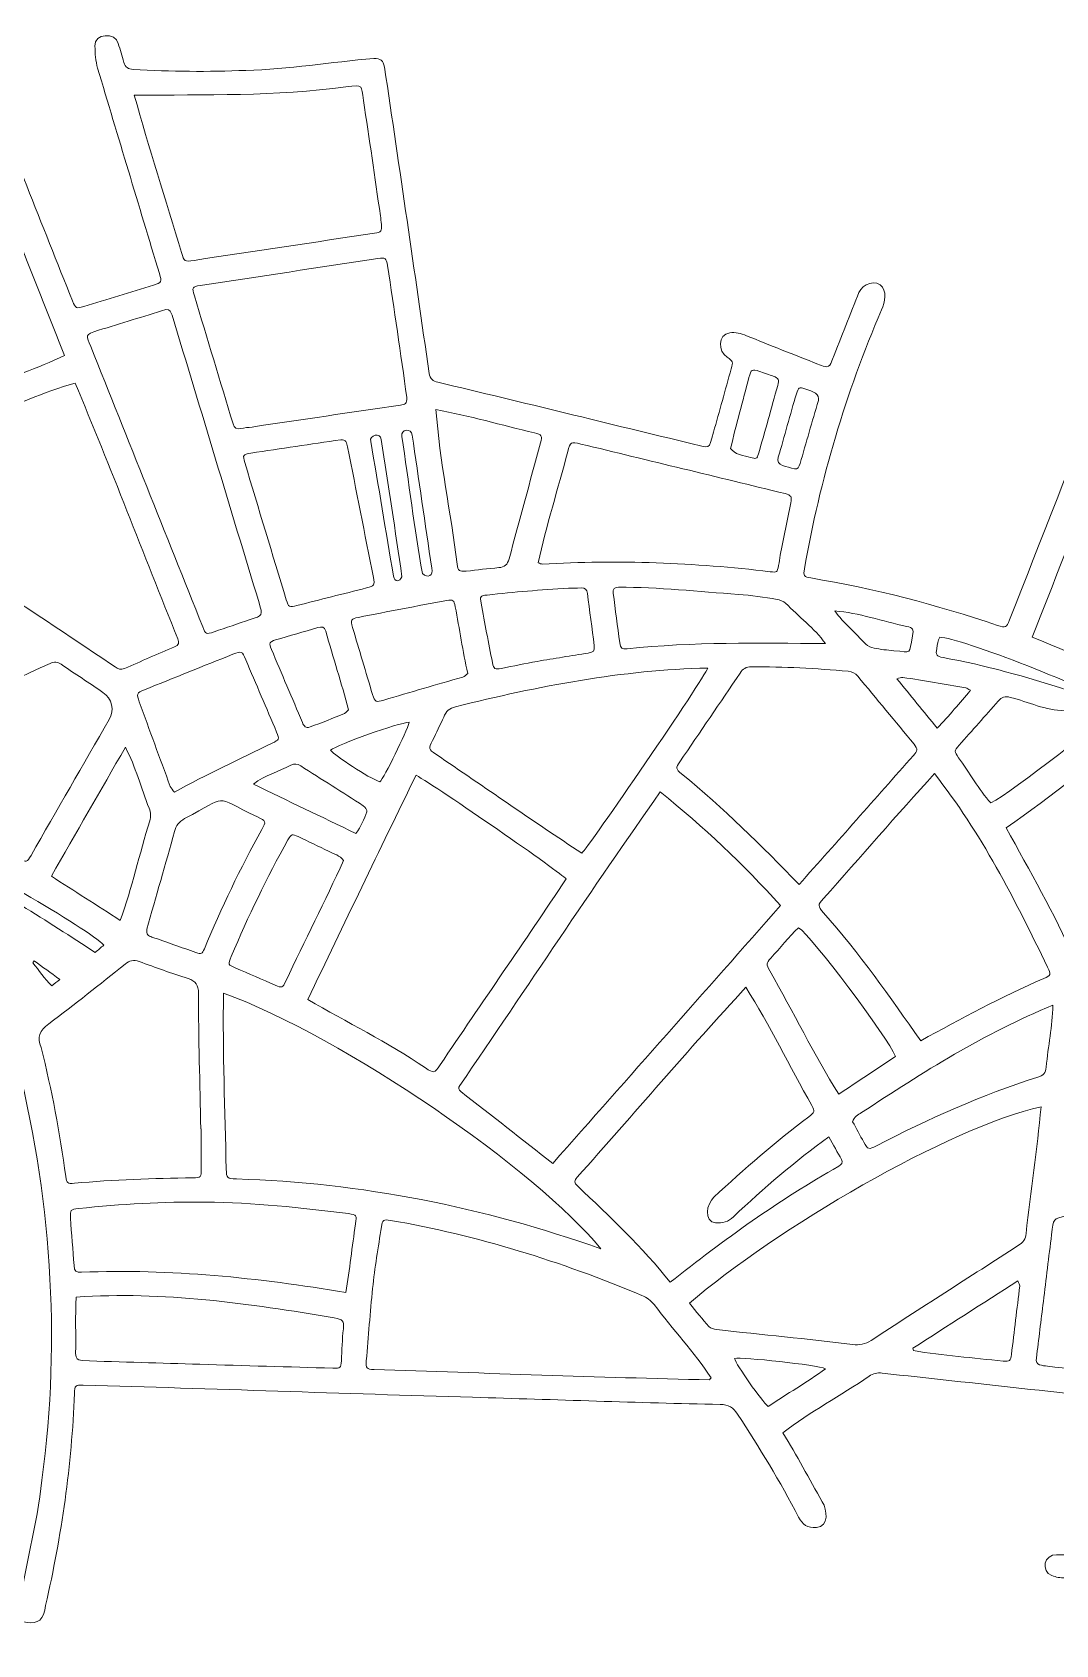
# Model space of a CAD drawing. Header units: centimetres. Extents: x 1 to 244, y 0 to 122.
# Drawn here: x 82.8 to 159.8, y 0.3 to 121.6 of the extents above; entities that cross this region are included whole.
import ezdxf

# ---------------------------------------------------------------- set-up
doc = ezdxf.new("R2010")
doc.units = ezdxf.units.CM
doc.header["$MEASUREMENT"] = 0
doc.layers.add('Screenshot 2022-06-22 at 09.44.58 v2\xa0Image', color=7, linetype='Continuous', lineweight=0)

msp = doc.modelspace()

# ---------------------------------------------------------------- linework, layer by layer
at = {"layer": 'Screenshot 2022-06-22 at 09.44.58 v2\xa0Image'}
for points, knots in [([(16.54, 84.96), (15.45, 86.14), (14.35, 87.32), (13.22, 88.54), (11.44, 87.25), (4.07, 80.99), (2.4, 81.46), (1.62, 81.58), (1.72, 82.76), (2.2, 83.18), (5.46, 85.39), (8.94, 87.47), (11.76, 90.2), (10.98, 91.41), (9.99, 92.49), (9.13, 93.64), (8.8, 94.07), (8.75, 94.08), (8.3, 93.75), (6.76, 92.65), (5.22, 91.56), (3.7, 90.43), (3.17, 90.02), (1.81, 89.74), (1.71, 90.66), (1.65, 91.21), (1.76, 91.65), (2.27, 92), (4.04, 93.26), (5.81, 94.46), (7.51, 95.83), (5.15, 99.3), (2.96, 102.83), (1.07, 106.58), (0.87, 106.97), (0.8, 107.36), (0.86, 107.77), (0.97, 108.64), (2.15, 108.62), (2.63, 108.07), (6.65, 100.27), (11.63, 93.05), (17.74, 86.73), (18.16, 86.28), (18.21, 86.28), (18.71, 86.66), (22.66, 89.75), (26.6, 92.85), (30.57, 95.93), (31.05, 96.31), (31.04, 96.31), (30.69, 96.8), (29.45, 98.61), (28.18, 100.4), (26.97, 102.23), (26.17, 103.44), (25.47, 104.72), (24.71, 105.96), (24.31, 106.57), (24.22, 107.82), (25.07, 107.9), (25.74, 108.01), (26.15, 107.72), (26.49, 107.14), (27.62, 105.24), (28.79, 103.36), (29.96, 101.48), (30.34, 100.92), (30.35, 100.92), (30.95, 101.22), (35.16, 103.38), (39.37, 105.54), (43.59, 107.69), (44.21, 108.01), (44.22, 108.04), (43.9, 108.68), (42.36, 111.87), (41, 115.14), (39.87, 118.49), (39.74, 118.89), (39.71, 119.34), (39.7, 119.77), (39.69, 120.24), (39.91, 120.42), (40.37, 120.46), (41.2, 120.51), (41.37, 120.41), (41.65, 119.59), (43.36, 114.65), (45.47, 109.9), (48.01, 105.33), (48.28, 104.84), (48.58, 104.62), (49.17, 104.63), (54.28, 104.67), (59.38, 104.68), (64.49, 104.71), (68.12, 104.73), (71.75, 104.76), (75.37, 104.78), (75.8, 104.8), (75.87, 104.85), (75.89, 105.27), (75.95, 109.7), (76.3, 114.11), (76.98, 118.49), (77.08, 119.08), (77.24, 119.31), (77.64, 119.33), (78.36, 119.37), (78.6, 119.41), (78.91, 118.72), (81.25, 112.97), (83.51, 107.19), (85.82, 101.43), (86.06, 100.85), (86.09, 100.82), (86.68, 101.01), (88.43, 101.54), (90.17, 102.07), (91.91, 102.61), (92.54, 102.8), (92.56, 102.84), (92.36, 103.48), (90.81, 108.63), (89.25, 113.78), (87.71, 118.94), (87.56, 119.47), (87.52, 120.05), (87.51, 120.6), (87.42, 121.57), (89.1, 121.64), (89.26, 120.8), (89.42, 120.33), (89.56, 119.85), (89.69, 119.37), (89.79, 118.99), (90.01, 118.87), (90.39, 118.84), (93.21, 118.67), (96.04, 118.65), (98.86, 118.77), (102.09, 118.84), (105.29, 119.39), (108.5, 119.67), (109.02, 119.67), (109.2, 119.52), (109.3, 119.01), (110.44, 111.33), (111.55, 103.65), (112.66, 95.97), (112.72, 95.54), (112.95, 95.39), (113.32, 95.3), (119.74, 93.78), (126.13, 92.18), (132.54, 90.65), (133.84, 90.34), (133.66, 90.16), (134.05, 91.54), (134.5, 93.12), (134.94, 94.71), (135.38, 96.3), (135.54, 96.86), (135.54, 96.87), (135.07, 97.18), (134.4, 97.63), (134.35, 98.88), (135.27, 99.02), (135.7, 99.1), (136.11, 98.97), (136.53, 98.8), (138.32, 98.08), (140.12, 97.37), (141.91, 96.66), (142.24, 96.56), (142.7, 96.26), (142.88, 96.71), (143.53, 98.41), (144.21, 100.1), (144.88, 101.79), (145.05, 102.51), (145.93, 103.04), (146.59, 102.64), (147.14, 102.19), (146.97, 101.33), (146.7, 100.74), (144, 94.51), (142.07, 87.96), (140.89, 81.27), (140.8, 80.75), (140.86, 80.65), (141.37, 80.57), (146.15, 79.78), (150.83, 78.56), (155.42, 77), (156.05, 76.8), (156.1, 76.82), (156.33, 77.42), (161.09, 89.56), (165.84, 101.71), (170.62, 113.84), (170.81, 114.31), (170.76, 114.64), (170.44, 115.01), (169.14, 116.53), (167.87, 118.07), (166.58, 119.6), (166.25, 120.28), (166.35, 120.76), (167.11, 120.93), (167.68, 121.05), (168.14, 120.94), (168.56, 120.47), (173.18, 115.28), (177.21, 109.57), (180.47, 103.43), (182.52, 99.57), (184.28, 95.58), (185.72, 91.46), (186.06, 90.49), (186, 90.5), (186.99, 90.83), (200.19, 95.32), (212.31, 102.99), (221.86, 113.15), (221.97, 113.26), (222.09, 113.36), (222.18, 113.48), (222.52, 113.97), (223.01, 113.97), (223.52, 113.93), (223.85, 113.9), (224.04, 113.7), (224.08, 113.39), (224.14, 112.91), (224.09, 112.46), (223.7, 112.08), (219.61, 107.7), (215.04, 103.83), (210.21, 100.28), (210.71, 98.75), (218.18, 89.59), (219.92, 88.39), (221.04, 90.66), (221.8, 93.13), (222.75, 95.49), (222.98, 96.03), (223.78, 96.31), (224.27, 95.97), (226.22, 94.88), (217.49, 78.54), (216.13, 76.63), (215.69, 75.88), (215.69, 75.89), (216.38, 75.42), (225.37, 69.18), (234.78, 63.43), (243.55, 56.93), (244.23, 56), (243.02, 54.93), (242.15, 55.6), (241.84, 55.8), (241.53, 55.99), (241.25, 56.18), (240.79, 55.83), (235.41, 48.56), (235.12, 47.9), (236.09, 47.82), (240.18, 49.85), (240.33, 48.35), (240.45, 47.53), (240.29, 47.24), (239.5, 46.99), (234.14, 45.25), (228.61, 44.21), (223.03, 43.54), (222.51, 43.46), (222.42, 43.38), (222.48, 42.87), (222.91, 39.12), (223.54, 35.41), (224.43, 31.74), (226.92, 21.5), (231.27, 11.74), (237.27, 3.08), (237.6, 2.6), (237.96, 2.14), (237.86, 1.49), (237.75, 0.41), (236.27, 0.69), (235.85, 1.44), (233.32, 4.99), (231.26, 8.77), (229.16, 12.59), (226.41, 10.17), (223.72, 7.82), (220.98, 5.41), (221.5, 4.8), (222.73, 4.64), (222.81, 3.83), (222.98, 2.47), (221.64, 2.39), (220.68, 3.08), (213.77, 6.93), (207.47, 11.72), (201.87, 17.29), (201.41, 17.73), (201.39, 17.73), (200.94, 17.27), (197.3, 13.52), (194.04, 9.46), (191.14, 5.11), (190.83, 4.47), (190.1, 3.98), (189.39, 4.29), (188.74, 4.56), (189, 5.66), (189.32, 6.14), (191.05, 8.76), (192.97, 11.25), (194.93, 13.7), (194.61, 14.12), (181.5, 22.4), (180.11, 23.07), (176.63, 18.28), (173.45, 13.25), (170.05, 8.39), (169.65, 7.8), (169.46, 7.24), (169.52, 6.53), (169.59, 4.74), (169.84, 2.92), (169.72, 1.14), (169.57, 0.41), (168.64, 0.3), (168.27, 0.99), (167.66, 2.01), (167.89, 3.23), (167.8, 4.36), (167.76, 4.85), (167.84, 5.41), (167.19, 5.33), (164.95, 5.34), (162.71, 5.31), (160.47, 5.33), (160.15, 5.33), (159.82, 5.38), (159.52, 5.5), (158.64, 5.81), (158.94, 7.15), (159.87, 7.06), (162.36, 7.09), (164.86, 7.12), (167.36, 7.15), (167.6, 7.16), (167.71, 7.3), (167.71, 7.53), (167.75, 9.63), (167.77, 11.74), (167.86, 13.84), (167.91, 15.18), (168.12, 16.52), (168.2, 17.86), (168.21, 18.3), (168.18, 18.34), (167.75, 18.4), (160.75, 19.22), (153.75, 19.97), (146.74, 20.74), (146.38, 20.78), (146.07, 20.71), (145.76, 20.5), (143.62, 19.05), (141.32, 17.82), (139.28, 16.25), (140.33, 14.52), (141.24, 12.81), (142.24, 11.06), (142.61, 10.45), (142.76, 9.19), (141.79, 9.13), (141.13, 9.04), (140.75, 9.34), (140.45, 9.91), (139.07, 12.57), (137.51, 15.13), (135.87, 17.64), (135.54, 18.14), (135.19, 18.37), (134.56, 18.38), (128.35, 18.51), (122.14, 18.74), (115.93, 18.92), (106.16, 19.2), (96.4, 19.56), (86.63, 19.84), (86.04, 19.85), (85.99, 19.79), (85.97, 19.22), (85.77, 13.83), (85, 8.51), (83.8, 3.26), (83.64, 2.18), (83.3, 1.82), (82.28, 2), (81.96, 2.02), (81.76, 2.27), (81.77, 2.64), (82.18, 6.01), (83.18, 9.29), (83.51, 12.69), (85, 23.39), (84.17, 34.32), (81.51, 44.77), (81.25, 45.8), (81.26, 45.79), (80.22, 45.75), (77.88, 45.68), (75.53, 45.57), (73.19, 45.49), (72.73, 45.49), (72.49, 45.29), (72.3, 44.9), (64.92, 29.47), (52.91, 16.34), (38.26, 7.51), (37.86, 7.27), (37.46, 7.21), (37.02, 7.24), (36.59, 7.28), (36.42, 7.47), (36.36, 7.9), (36.27, 8.54), (36.54, 8.95), (37.09, 9.28), (42.93, 12.76), (48.33, 16.96), (53.2, 21.7), (53.58, 22.1), (53.59, 22.14), (53.27, 22.58), (51.43, 25.22), (49.19, 27.52), (47.26, 30.09), (41.01, 24.58), (34.34, 19.8), (26.84, 16.12), (26.39, 15.89), (25.93, 15.86), (25.46, 15.89), (25.13, 15.9), (24.92, 16.1), (24.91, 16.42), (24.87, 17.31), (24.81, 17.46), (25.65, 17.88), (26.57, 18.45), (27.87, 18.65), (28.21, 19.81), (28.52, 20.66), (28.59, 20.57), (27.92, 21.18), (23.78, 24.95), (19.32, 28.3), (14.54, 31.21), (14.04, 31.52), (14, 31.52), (13.69, 31), (10.54, 25.6), (7.4, 20.19), (4.24, 14.79), (3.39, 13.03), (1.45, 14.13), (2.4, 15.79), (7.24, 24.1), (12.08, 32.41), (16.93, 40.71), (17.08, 40.97), (17.13, 41.22), (17.07, 41.52), (14.83, 52.33), (10.44, 62.62), (4.55, 71.94), (4.31, 72.3), (4.23, 72.31), (3.86, 72.1), (3.05, 71.68), (2.34, 70.88), (1.36, 70.98), (0.9, 71.01), (0.53, 71.42), (0.63, 71.92), (0.75, 72.5), (1.08, 72.83), (1.52, 73.13), (6.79, 76.66), (12.33, 80.21), (16.54, 84.96)], [0, 0, 0, 0, 1, 1, 1, 2, 2, 2, 3, 3, 3, 4, 4, 4, 5, 5, 5, 6, 6, 6, 7, 7, 7, 8, 8, 8, 9, 9, 9, 10, 10, 10, 11, 11, 11, 12, 12, 12, 13, 13, 13, 14, 14, 14, 15, 15, 15, 16, 16, 16, 17, 17, 17, 18, 18, 18, 19, 19, 19, 20, 20, 20, 21, 21, 21, 22, 22, 22, 23, 23, 23, 24, 24, 24, 25, 25, 25, 26, 26, 26, 27, 27, 27, 28, 28, 28, 29, 29, 29, 30, 30, 30, 31, 31, 31, 32, 32, 32, 33, 33, 33, 34, 34, 34, 35, 35, 35, 36, 36, 36, 37, 37, 37, 38, 38, 38, 39, 39, 39, 40, 40, 40, 41, 41, 41, 42, 42, 42, 43, 43, 43, 44, 44, 44, 45, 45, 45, 46, 46, 46, 47, 47, 47, 48, 48, 48, 49, 49, 49, 50, 50, 50, 51, 51, 51, 52, 52, 52, 53, 53, 53, 54, 54, 54, 55, 55, 55, 56, 56, 56, 57, 57, 57, 58, 58, 58, 59, 59, 59, 60, 60, 60, 61, 61, 61, 62, 62, 62, 63, 63, 63, 64, 64, 64, 65, 65, 65, 66, 66, 66, 67, 67, 67, 68, 68, 68, 69, 69, 69, 70, 70, 70, 71, 71, 71, 72, 72, 72, 73, 73, 73, 74, 74, 74, 75, 75, 75, 76, 76, 76, 77, 77, 77, 78, 78, 78, 79, 79, 79, 80, 80, 80, 81, 81, 81, 82, 82, 82, 83, 83, 83, 84, 84, 84, 85, 85, 85, 86, 86, 86, 87, 87, 87, 88, 88, 88, 89, 89, 89, 90, 90, 90, 91, 91, 91, 92, 92, 92, 93, 93, 93, 94, 94, 94, 95, 95, 95, 96, 96, 96, 97, 97, 97, 98, 98, 98, 99, 99, 99, 100, 100, 100, 101, 101, 101, 102, 102, 102, 103, 103, 103, 104, 104, 104, 105, 105, 105, 106, 106, 106, 107, 107, 107, 108, 108, 108, 109, 109, 109, 110, 110, 110, 111, 111, 111, 112, 112, 112, 113, 113, 113, 114, 114, 114, 115, 115, 115, 116, 116, 116, 117, 117, 117, 118, 118, 118, 119, 119, 119, 120, 120, 120, 121, 121, 121, 122, 122, 122, 123, 123, 123, 124, 124, 124, 125, 125, 125, 126, 126, 126, 127, 127, 127, 128, 128, 128, 129, 129, 129, 130, 130, 130, 131, 131, 131, 132, 132, 132, 133, 133, 133, 134, 134, 134, 135, 135, 135, 136, 136, 136, 137, 137, 137, 138, 138, 138, 139, 139, 139, 140, 140, 140, 141, 141, 141, 142, 142, 142, 143, 143, 143, 144, 144, 144, 145, 145, 145, 146, 146, 146, 147, 147, 147, 148, 148, 148, 149, 149, 149, 150, 150, 150, 151, 151, 151, 152, 152, 152, 153, 153, 153, 154, 154, 154, 155, 155, 155, 156, 156, 156, 157, 157, 157, 158, 158, 158, 159, 159, 159, 160, 160, 160, 161, 161, 161, 162, 162, 162, 163, 163, 163, 164, 164, 164, 165, 165, 165, 166, 166, 166, 166]), ([(90.47, 116.91), (91.57, 112.92), (92.85, 109.03), (94.02, 105.07), (94.23, 104.36), (94.25, 104.36), (94.97, 104.47), (99.49, 105.18), (104.02, 105.83), (108.54, 106.51), (109.06, 106.59), (109.11, 106.67), (109.06, 107.18), (109.04, 107.4), (109.03, 107.62), (108.99, 107.83), (108.57, 110.72), (108.16, 113.62), (107.71, 116.51), (107.52, 117.7), (107.79, 117.66), (106.4, 117.53), (101.1, 116.82), (95.81, 116.93), (90.47, 116.91)], [0, 0, 0, 0, 1, 1, 1, 2, 2, 2, 3, 3, 3, 4, 4, 4, 5, 5, 5, 6, 6, 6, 7, 7, 7, 8, 8, 8, 8]), ([(85.22, 97.31), (83.08, 102.72), (80.93, 108.1), (78.77, 113.5), (78.69, 113.69), (78.69, 113.97), (78.36, 114.04), (77.51, 107.83), (77.67, 101.52), (78.25, 95.28), (78.3, 94.64), (78.38, 94.59), (78.97, 94.82), (81.05, 95.67), (83.19, 96.33), (85.22, 97.31)], [0, 0, 0, 0, 1, 1, 1, 2, 2, 2, 3, 3, 3, 4, 4, 4, 5, 5, 5, 5]), ([(110.97, 94.15), (110.53, 97.46), (110.01, 100.78), (109.53, 104.08), (109.45, 104.63), (109.35, 104.7), (108.8, 104.61), (104.34, 103.94), (99.89, 103.25), (95.44, 102.58), (94.83, 102.48), (94.8, 102.44), (94.99, 101.81), (95.96, 98.6), (96.93, 95.38), (97.9, 92.17), (97.99, 91.87), (98.17, 91.75), (98.49, 91.82), (98.76, 91.88), (99.05, 91.89), (99.33, 91.93), (103.06, 92.48), (106.78, 93.04), (110.51, 93.58), (110.79, 93.62), (111.03, 93.7), (110.97, 94.15)], [0, 0, 0, 0, 1, 1, 1, 2, 2, 2, 3, 3, 3, 4, 4, 4, 5, 5, 5, 6, 6, 6, 7, 7, 7, 8, 8, 8, 9, 9, 9, 9]), ([(92.84, 100.77), (91.16, 100.26), (89.47, 99.71), (87.79, 99.22), (86.66, 98.89), (86.87, 98.8), (87.2, 97.99), (90, 90.96), (92.81, 83.93), (95.62, 76.9), (95.85, 76.31), (95.87, 76.31), (96.47, 76.52), (97.38, 76.82), (98.28, 77.14), (99.18, 77.44), (100.14, 77.75), (100.14, 77.75), (99.86, 78.69), (97.67, 85.91), (95.51, 93.14), (93.31, 100.35), (93.24, 100.56), (93.18, 100.78), (92.84, 100.77)], [0, 0, 0, 0, 1, 1, 1, 2, 2, 2, 3, 3, 3, 4, 4, 4, 5, 5, 5, 6, 6, 6, 7, 7, 7, 8, 8, 8, 8]), ([(158.04, 76.12), (165.48, 73.11), (172.57, 69.36), (178.98, 64.49), (179.39, 64.18), (179.78, 64.12), (180.25, 64.17), (182.93, 64.45), (185.61, 64.68), (188.28, 64.88), (188.63, 64.91), (188.74, 65.06), (188.72, 65.38), (188.36, 75.15), (186.23, 84.79), (182.63, 93.87), (182.42, 94.4), (182.11, 94.71), (181.59, 94.93), (177.15, 96.8), (172.74, 98.74), (168.3, 100.62), (167.79, 100.84), (167.74, 100.82), (167.52, 100.32), (164.32, 92.25), (161.21, 84.22), (158.04, 76.12)], [0, 0, 0, 0, 1, 1, 1, 2, 2, 2, 3, 3, 3, 4, 4, 4, 5, 5, 5, 6, 6, 6, 7, 7, 7, 8, 8, 8, 9, 9, 9, 9]), ([(135.34, 90.32), (135.54, 89.91), (136.41, 89.73), (136.84, 89.64), (137.23, 89.53), (137.32, 89.5), (137.44, 89.92), (137.93, 91.63), (138.41, 93.34), (138.88, 95.06), (139, 95.52), (138.96, 95.58), (138.54, 95.76), (138.32, 95.85), (137.74, 96.03), (137.52, 96.11), (136.94, 96.31), (136.88, 96.28), (136.72, 95.66), (136.26, 93.86), (135.76, 92.13), (135.34, 90.32)], [0, 0, 0, 0, 1, 1, 1, 2, 2, 2, 3, 3, 3, 4, 4, 4, 5, 5, 5, 6, 6, 6, 7, 7, 7, 7]), ([(86.01, 95.24), (83.68, 94.59), (81.44, 93.49), (79.15, 92.68), (78.63, 92.48), (78.61, 92.41), (78.7, 91.84), (79.34, 87.64), (80.27, 83.5), (81.51, 79.42), (81.64, 78.98), (81.87, 78.67), (82.25, 78.41), (84.52, 76.92), (86.76, 75.39), (89.02, 73.89), (89.24, 73.74), (89.44, 73.63), (89.74, 73.76), (90.99, 74.31), (92.24, 74.85), (93.5, 75.38), (93.81, 75.51), (93.87, 75.72), (93.75, 76), (91.14, 82.4), (88.71, 88.88), (86.01, 95.24)], [0, 0, 0, 0, 1, 1, 1, 2, 2, 2, 3, 3, 3, 4, 4, 4, 5, 5, 5, 6, 6, 6, 7, 7, 7, 8, 8, 8, 9, 9, 9, 9]), ([(140.14, 88.79), (140.37, 88.75), (140.49, 88.91), (140.57, 89.18), (141.02, 90.76), (141.48, 92.34), (141.94, 93.92), (142.07, 94.39), (141.58, 94.61), (140.92, 94.81), (140.51, 94.94), (140.44, 94.91), (140.29, 94.43), (139.82, 92.87), (139.39, 91.21), (138.93, 89.66), (138.66, 88.98), (139.62, 88.95), (140.14, 88.79)], [0, 0, 0, 0, 1, 1, 1, 2, 2, 2, 3, 3, 3, 4, 4, 4, 5, 5, 5, 6, 6, 6, 6]), ([(113.17, 93.24), (113.45, 89.36), (114.29, 85.49), (114.76, 81.61), (114.83, 81.1), (114.91, 81.04), (115.45, 81.09), (116.27, 81.17), (117.08, 81.28), (117.9, 81.35), (118.33, 81.39), (118.56, 81.58), (118.67, 82), (119.45, 84.91), (120.25, 87.82), (121.03, 90.73), (121.18, 91.28), (121.13, 91.36), (120.59, 91.49), (118.1, 92.07), (115.68, 92.78), (113.17, 93.24)], [0, 0, 0, 0, 1, 1, 1, 2, 2, 2, 3, 3, 3, 4, 4, 4, 5, 5, 5, 6, 6, 6, 7, 7, 7, 7]), ([(106, 90.97), (103.75, 90.63), (101.5, 90.31), (99.25, 89.97), (98.64, 89.87), (98.62, 89.82), (98.79, 89.26), (99.82, 85.81), (100.86, 82.36), (101.91, 78.92), (102.07, 78.38), (102.14, 78.35), (102.71, 78.49), (104.45, 78.94), (106.19, 79.38), (107.94, 79.82), (108.54, 79.97), (108.57, 80.02), (108.46, 80.62), (107.81, 83.89), (107.17, 87.17), (106.52, 90.44), (106.47, 90.73), (106.4, 91.02), (106, 90.97)], [0, 0, 0, 0, 1, 1, 1, 2, 2, 2, 3, 3, 3, 4, 4, 4, 5, 5, 5, 6, 6, 6, 7, 7, 7, 8, 8, 8, 8]), ([(110.61, 80.66), (110.11, 84.11), (109.6, 87.54), (109.05, 90.99), (109.02, 91.53), (108.12, 91.35), (108.26, 90.84), (108.86, 87.47), (109.39, 84.09), (109.98, 80.71), (110.06, 80.24), (110.43, 80.26), (110.61, 80.66)], [0, 0, 0, 0, 1, 1, 1, 2, 2, 2, 3, 3, 3, 4, 4, 4, 4]), ([(110.59, 91.23), (111.15, 87.8), (111.52, 84.3), (112.15, 80.9), (112.56, 80.51), (112.99, 80.75), (112.85, 81.3), (112.35, 84.64), (111.88, 87.99), (111.38, 91.33), (111.37, 91.88), (110.48, 91.76), (110.59, 91.23)], [0, 0, 0, 0, 1, 1, 1, 2, 2, 2, 3, 3, 3, 4, 4, 4, 4]), ([(120.86, 81.72), (121.03, 81.66), (121.09, 81.62), (121.15, 81.62), (126.87, 81.93), (132.62, 81.74), (138.31, 81.04), (138.82, 80.98), (138.84, 81), (138.95, 81.51), (139.01, 81.76), (139.03, 82.02), (139.08, 82.28), (139.34, 83.6), (139.61, 84.91), (139.87, 86.23), (139.96, 86.7), (139.91, 86.78), (139.44, 86.92), (134.31, 88.16), (129.2, 89.42), (124.07, 90.65), (123.31, 90.83), (123.28, 90.82), (123.08, 90.08), (122.36, 87.29), (121.48, 84.54), (120.86, 81.72)], [0, 0, 0, 0, 1, 1, 1, 2, 2, 2, 3, 3, 3, 4, 4, 4, 5, 5, 5, 6, 6, 6, 7, 7, 7, 8, 8, 8, 9, 9, 9, 9]), ([(115.56, 73.39), (115.19, 75.07), (114.94, 76.72), (114.62, 78.41), (114.53, 78.88), (114.46, 78.97), (113.98, 78.88), (111.76, 78.47), (109.55, 78.04), (107.34, 77.61), (106.77, 77.49), (106.73, 77.42), (106.9, 76.85), (107.39, 75.17), (107.89, 73.48), (108.4, 71.8), (108.58, 71.22), (108.65, 71.21), (109.25, 71.38), (111.22, 71.97), (113.19, 72.56), (115.18, 73.1), (115.33, 73.16), (115.45, 73.31), (115.56, 73.39)], [0, 0, 0, 0, 1, 1, 1, 2, 2, 2, 3, 3, 3, 4, 4, 4, 5, 5, 5, 6, 6, 6, 7, 7, 7, 8, 8, 8, 8]), ([(123.13, 79.81), (120.99, 79.68), (119.12, 79.51), (117.03, 79.29), (116.5, 79.23), (116.47, 79.19), (116.57, 78.68), (116.84, 77.18), (117.12, 75.69), (117.42, 74.21), (117.52, 73.71), (117.59, 73.68), (118.1, 73.77), (118.99, 73.94), (119.88, 74.14), (120.78, 74.29), (122.06, 74.52), (123.34, 74.71), (124.63, 74.92), (125.05, 74.99), (125.1, 75.05), (125.07, 75.48), (124.92, 76.79), (124.72, 78.1), (124.57, 79.41), (124.54, 79.71), (124.38, 79.82), (124.1, 79.82), (123.73, 79.81), (123.36, 79.81), (123.13, 79.81)], [0, 0, 0, 0, 1, 1, 1, 2, 2, 2, 3, 3, 3, 4, 4, 4, 5, 5, 5, 6, 6, 6, 7, 7, 7, 8, 8, 8, 9, 9, 9, 10, 10, 10, 10]), ([(142.47, 75.64), (141.64, 76.8), (140.46, 77.66), (139.47, 78.68), (139.31, 78.83), (139.05, 78.92), (138.83, 78.96), (137.87, 79.11), (136.9, 79.27), (135.93, 79.34), (132.93, 79.54), (129.92, 79.88), (126.91, 79.88), (126.62, 79.88), (126.47, 79.73), (126.51, 79.43), (126.68, 78.18), (126.81, 76.93), (127, 75.69), (127.06, 75.27), (127.16, 75.21), (127.55, 75.24), (132.54, 75.77), (137.45, 75.66), (142.47, 75.64)], [0, 0, 0, 0, 1, 1, 1, 2, 2, 2, 3, 3, 3, 4, 4, 4, 5, 5, 5, 6, 6, 6, 7, 7, 7, 8, 8, 8, 8]), ([(143.17, 78.09), (143.86, 77.17), (144.73, 76.43), (145.52, 75.59), (145.67, 75.44), (145.92, 75.33), (146.14, 75.29), (146.62, 75.2), (147.12, 75.14), (147.62, 75.1), (149.01, 74.99), (148.75, 74.75), (149.03, 76.23), (149.12, 76.71), (149.06, 76.82), (148.6, 76.93), (146.78, 77.29), (145, 77.97), (143.17, 78.09)], [0, 0, 0, 0, 1, 1, 1, 2, 2, 2, 3, 3, 3, 4, 4, 4, 5, 5, 5, 6, 6, 6, 6]), ([(106.58, 70.66), (106.07, 72.65), (105.43, 74.58), (104.88, 76.56), (104.78, 76.9), (104.57, 76.93), (104.28, 76.84), (103.22, 76.52), (102.16, 76.23), (101.1, 75.91), (100.62, 75.76), (100.59, 75.68), (100.79, 75.2), (101.56, 73.36), (102.35, 71.54), (103.12, 69.7), (103.23, 69.43), (103.38, 69.23), (103.7, 69.36), (104.57, 69.69), (105.44, 70.02), (106.3, 70.38), (106.43, 70.43), (106.52, 70.6), (106.58, 70.66)], [0, 0, 0, 0, 1, 1, 1, 2, 2, 2, 3, 3, 3, 4, 4, 4, 5, 5, 5, 6, 6, 6, 7, 7, 7, 8, 8, 8, 8]), ([(151.09, 76.11), (150.9, 75.88), (150.91, 75.55), (150.85, 75.27), (150.76, 74.76), (150.83, 74.68), (151.33, 74.58), (154.47, 74.01), (157.61, 73.14), (160.65, 72.14), (161.25, 72.01), (161.08, 71.49), (161.11, 71.29), (161.17, 70.85), (160.89, 70.57), (160.47, 70.58), (159.06, 70.6), (157.74, 71.24), (156.38, 71.59), (155.99, 71.7), (155.73, 71.61), (155.47, 71.31), (154.51, 70.2), (153.52, 69.1), (152.54, 67.99), (152.15, 67.54), (152.15, 67.53), (152.49, 67.05), (153.32, 65.93), (153.98, 64.66), (154.93, 63.64), (156.51, 64.48), (163.83, 70.11), (164.24, 70.95), (162.95, 72.06), (152.46, 76.13), (151.09, 76.11)], [0, 0, 0, 0, 1, 1, 1, 2, 2, 2, 3, 3, 3, 4, 4, 4, 5, 5, 5, 6, 6, 6, 7, 7, 7, 8, 8, 8, 9, 9, 9, 10, 10, 10, 11, 11, 11, 12, 12, 12, 12]), ([(72.66, 67.95), (73.6, 66.25), (74.6, 64.64), (75.55, 62.96), (75.76, 62.6), (76.02, 62.36), (76.39, 62.18), (78.2, 61.29), (80, 60.37), (81.8, 59.46), (82.37, 59.17), (82.39, 59.16), (82.7, 59.7), (84.66, 63.11), (86.62, 66.52), (88.58, 69.92), (89, 70.65), (88.81, 71.48), (88.11, 71.96), (87.07, 72.68), (86.01, 73.36), (84.97, 74.08), (84.68, 74.28), (84.44, 74.28), (84.13, 74.14), (80.17, 72.33), (76.26, 70.4), (72.66, 67.95)], [0, 0, 0, 0, 1, 1, 1, 2, 2, 2, 3, 3, 3, 4, 4, 4, 5, 5, 5, 6, 6, 6, 7, 7, 7, 8, 8, 8, 9, 9, 9, 9]), ([(93.49, 64.46), (95.91, 65.78), (98.36, 66.94), (100.84, 68.14), (101.39, 68.4), (101.41, 68.44), (101.18, 68.97), (100.41, 70.78), (99.64, 72.6), (98.86, 74.41), (98.58, 75.07), (98.55, 75.09), (97.89, 74.83), (95.67, 73.95), (93.46, 73.06), (91.25, 72.16), (90.62, 71.9), (90.62, 71.86), (90.85, 71.24), (91.63, 69.12), (92.38, 67), (93.18, 64.89), (93.24, 64.73), (93.38, 64.6), (93.49, 64.46)], [0, 0, 0, 0, 1, 1, 1, 2, 2, 2, 3, 3, 3, 4, 4, 4, 5, 5, 5, 6, 6, 6, 7, 7, 7, 8, 8, 8, 8]), ([(133.62, 73.79), (127.19, 73.66), (120.86, 72.43), (114.64, 70.88), (114.2, 70.78), (113.93, 70.53), (113.75, 70.11), (113.49, 69.52), (113.2, 68.93), (112.92, 68.35), (112.6, 67.71), (112.6, 67.71), (113.16, 67.31), (116.83, 64.84), (120.44, 62.28), (124.14, 59.87), (124.56, 60.17), (133.35, 73.03), (133.62, 73.79)], [0, 0, 0, 0, 1, 1, 1, 2, 2, 2, 3, 3, 3, 4, 4, 4, 5, 5, 5, 6, 6, 6, 6]), ([(140.49, 57.51), (143.4, 60.76), (146.21, 63.96), (149.1, 67.22), (149.42, 67.58), (149.44, 67.69), (149.14, 68.06), (147.74, 69.77), (146.32, 71.47), (144.91, 73.18), (144.72, 73.4), (144.5, 73.52), (144.19, 73.55), (141.77, 73.76), (139.34, 73.9), (136.91, 73.89), (136.51, 73.89), (136.26, 73.73), (136.06, 73.42), (134.55, 71.19), (133.03, 68.97), (131.52, 66.74), (131.2, 66.26), (131.21, 66.22), (131.65, 65.83), (134.81, 63.26), (137.65, 60.43), (140.49, 57.51)], [0, 0, 0, 0, 1, 1, 1, 2, 2, 2, 3, 3, 3, 4, 4, 4, 5, 5, 5, 6, 6, 6, 7, 7, 7, 8, 8, 8, 9, 9, 9, 9]), ([(150.88, 69.27), (151.78, 70.23), (152.59, 71.14), (153.38, 72.12), (153.22, 72.21), (153.13, 72.29), (153.03, 72.3), (151.46, 72.57), (149.88, 72.84), (148.3, 73.09), (148.18, 73.11), (148.04, 73.04), (147.85, 72.99), (148.88, 71.73), (149.84, 70.55), (150.88, 69.27)], [0, 0, 0, 0, 1, 1, 1, 2, 2, 2, 3, 3, 3, 4, 4, 4, 5, 5, 5, 5]), ([(111.15, 69.71), (110.36, 69.69), (105.78, 68.05), (105.24, 67.61), (105.55, 67.19), (108.1, 65.54), (108.95, 65.22), (109.28, 65.56), (110.97, 68.98), (111.15, 69.71)], [0, 0, 0, 0, 1, 1, 1, 2, 2, 2, 3, 3, 3, 3]), ([(156.08, 61.77), (157.83, 58.52), (159.73, 55.34), (161.18, 51.93), (161.36, 51.54), (161.44, 51.52), (161.91, 51.7), (165.17, 52.96), (168.48, 54.07), (171.87, 54.92), (172.28, 55.03), (172.56, 55.24), (172.78, 55.6), (173.31, 56.44), (173.88, 57.26), (174.44, 58.09), (175.38, 59.52), (176.33, 60.95), (177.28, 62.39), (177.6, 62.88), (177.59, 62.92), (177.11, 63.27), (173.88, 65.63), (170.5, 67.77), (166.98, 69.66), (166.43, 69.96), (166.43, 69.95), (165.96, 69.55), (162.85, 66.71), (159.51, 64.19), (156.08, 61.77)], [0, 0, 0, 0, 1, 1, 1, 2, 2, 2, 3, 3, 3, 4, 4, 4, 5, 5, 5, 6, 6, 6, 7, 7, 7, 8, 8, 8, 9, 9, 9, 10, 10, 10, 10]), ([(89.42, 54.8), (90.3, 57.27), (90.86, 59.79), (91.63, 62.29), (91.72, 62.62), (91.71, 62.92), (91.59, 63.24), (90.95, 64.79), (90.6, 66.34), (89.8, 67.83), (87.91, 64.55), (86.09, 61.38), (84.23, 58.13), (85.95, 57.03), (87.64, 55.95), (89.42, 54.8)], [0, 0, 0, 0, 1, 1, 1, 2, 2, 2, 3, 3, 3, 4, 4, 4, 5, 5, 5, 5]), ([(107.15, 61.34), (107.53, 61.87), (107.77, 62.42), (107.97, 62.98), (108.01, 63.09), (107.84, 63.34), (107.7, 63.43), (106.14, 64.44), (104.56, 65.43), (102.99, 66.43), (102.75, 66.59), (102.52, 66.62), (102.26, 66.49), (101.31, 65.98), (100.31, 65.75), (99.45, 65.06), (102.01, 63.79), (104.54, 62.62), (107.15, 61.34)], [0, 0, 0, 0, 1, 1, 1, 2, 2, 2, 3, 3, 3, 4, 4, 4, 5, 5, 5, 6, 6, 6, 6]), ([(111.67, 65.73), (108.89, 60.06), (106.27, 54.55), (103.52, 48.85), (106.49, 47.15), (109.53, 45.63), (112.37, 43.71), (113.02, 43.28), (113.02, 43.29), (113.48, 43.93), (116.62, 48.61), (119.86, 53.23), (122.96, 57.93), (122.66, 58.34), (113.32, 64.8), (111.67, 65.73)], [0, 0, 0, 0, 1, 1, 1, 2, 2, 2, 3, 3, 3, 4, 4, 4, 5, 5, 5, 5]), ([(149.64, 45.75), (152.69, 47.4), (155.72, 49.07), (158.91, 50.44), (159.43, 50.67), (159.46, 50.73), (159.19, 51.28), (156.74, 56.34), (154.18, 61.43), (150.67, 65.85), (147.85, 62.74), (145.12, 59.59), (142.33, 56.45), (141.88, 55.95), (141.88, 55.91), (142.34, 55.37), (145.04, 52.36), (147.31, 49.04), (149.64, 45.75)], [0, 0, 0, 0, 1, 1, 1, 2, 2, 2, 3, 3, 3, 4, 4, 4, 5, 5, 5, 6, 6, 6, 6]), ([(121.96, 36.52), (127.69, 43.01), (133.37, 49.44), (139.1, 55.92), (136.29, 59.04), (133.29, 61.84), (130.05, 64.47), (124.9, 57.19), (120, 49.73), (114.96, 42.38), (114.84, 42.2), (114.87, 42.05), (115.03, 41.92), (117.37, 40.12), (119.63, 38.34), (121.96, 36.52)], [0, 0, 0, 0, 1, 1, 1, 2, 2, 2, 3, 3, 3, 4, 4, 4, 5, 5, 5, 5]), ([(91.42, 54.15), (91.35, 53.73), (91.55, 53.63), (91.8, 53.55), (92.9, 53.17), (94.01, 52.77), (95.11, 52.39), (95.52, 52.25), (95.58, 52.28), (95.75, 52.67), (97.02, 55.74), (98.45, 58.73), (100.06, 61.64), (100.4, 62.26), (100.4, 62.27), (99.74, 62.59), (96.24, 64.24), (97.66, 64.23), (94.26, 62.46), (93.84, 62.25), (93.62, 61.94), (93.49, 61.49), (92.83, 59.07), (92.09, 56.55), (91.42, 54.15)], [0, 0, 0, 0, 1, 1, 1, 2, 2, 2, 3, 3, 3, 4, 4, 4, 5, 5, 5, 6, 6, 6, 7, 7, 7, 8, 8, 8, 8]), ([(106.22, 59.31), (105.94, 59.69), (105.49, 59.81), (105.09, 60.01), (104.33, 60.38), (103.57, 60.75), (102.81, 61.11), (102.36, 61.33), (102.29, 61.3), (102.03, 60.87), (100.45, 58.02), (99.03, 55.1), (97.77, 52.09), (97.51, 51.48), (97.52, 51.47), (98.1, 51.22), (99.09, 50.79), (100.09, 50.36), (101.08, 49.93), (101.58, 49.71), (101.62, 49.72), (101.87, 50.23), (103.31, 53.26), (104.81, 56.26), (106.22, 59.31)], [0, 0, 0, 0, 1, 1, 1, 2, 2, 2, 3, 3, 3, 4, 4, 4, 5, 5, 5, 6, 6, 6, 7, 7, 7, 8, 8, 8, 8]), ([(88.17, 52.94), (87.12, 54.12), (77.34, 59.77), (75.9, 59.98), (75.67, 59.42), (75.68, 59.36), (76.22, 59.09), (80.17, 57.16), (83.86, 54.79), (87.53, 52.39), (87.76, 52.58), (87.96, 52.76), (88.17, 52.94)], [0, 0, 0, 0, 1, 1, 1, 2, 2, 2, 3, 3, 3, 4, 4, 4, 4]), ([(140.46, 54.25), (139.7, 53.56), (139.06, 52.73), (138.37, 51.97), (138.01, 51.56), (138.01, 51.52), (138.29, 51), (140.05, 47.92), (141.6, 44.73), (143.47, 41.72), (144.93, 42.7), (146.35, 43.64), (147.74, 44.57), (147.19, 45.97), (141.39, 53.68), (140.46, 54.25)], [0, 0, 0, 0, 1, 1, 1, 2, 2, 2, 3, 3, 3, 4, 4, 4, 5, 5, 5, 5]), ([(82.95, 51.75), (82.92, 51.7), (82.88, 51.66), (82.84, 51.61), (83.31, 51.05), (83.7, 50.41), (84.26, 49.88), (84.49, 50.06), (84.65, 50.19), (84.87, 50.36), (84.18, 50.86), (83.57, 51.3), (82.95, 51.75)], [0, 0, 0, 0, 1, 1, 1, 2, 2, 2, 3, 3, 3, 4, 4, 4, 4]), ([(95.51, 39.11), (95.5, 39.11), (95.49, 39.11), (95.47, 39.11), (95.42, 42.52), (95.29, 45.92), (95.3, 49.33), (95.31, 49.91), (95.09, 50.24), (94.52, 50.42), (93.28, 50.82), (92.06, 51.26), (90.84, 51.72), (90.41, 51.88), (90.11, 51.77), (89.78, 51.51), (87.88, 50), (85.98, 48.47), (84.03, 47.02), (83.36, 46.51), (83.09, 46.01), (83.47, 45.24), (84.25, 42.04), (84.89, 38.81), (85.31, 35.54), (85.38, 35.02), (85.44, 34.98), (85.97, 35.02), (88.93, 35.31), (91.9, 35.38), (94.87, 35.43), (95.49, 35.45), (95.51, 35.47), (95.51, 36.12), (95.52, 37.12), (95.51, 38.11), (95.51, 39.11)], [0, 0, 0, 0, 1, 1, 1, 2, 2, 2, 3, 3, 3, 4, 4, 4, 5, 5, 5, 6, 6, 6, 7, 7, 7, 8, 8, 8, 9, 9, 9, 10, 10, 10, 11, 11, 11, 12, 12, 12, 12]), ([(142.73, 38.53), (140.18, 36.66), (137.85, 34.67), (135.56, 32.51), (135.16, 32.12), (134.73, 32), (134.21, 32.05), (133.29, 32.12), (133.53, 33.51), (134.08, 33.97), (136.36, 36.1), (138.73, 38.14), (141.22, 40.03), (141.68, 40.38), (141.7, 40.43), (141.46, 40.88), (139.76, 43.82), (138.31, 46.91), (136.48, 49.77), (132.17, 45.08), (128.04, 40.23), (123.8, 35.48), (123.58, 35.24), (123.56, 35.03), (123.82, 34.82), (126.25, 32.51), (128.71, 30.22), (130.78, 27.57), (134.85, 30.77), (138.97, 33.78), (143.49, 36.31), (143.68, 36.42), (143.79, 36.59), (143.68, 36.8), (143.39, 37.35), (143.08, 37.89), (142.73, 38.53)], [0, 0, 0, 0, 1, 1, 1, 2, 2, 2, 3, 3, 3, 4, 4, 4, 5, 5, 5, 6, 6, 6, 7, 7, 7, 8, 8, 8, 9, 9, 9, 10, 10, 10, 11, 11, 11, 12, 12, 12, 12]), ([(97.18, 49.34), (97.12, 44.91), (97.29, 40.52), (97.39, 36.09), (97.41, 35.4), (97.46, 35.38), (98.15, 35.35), (107.52, 35.07), (116.75, 33.23), (125.57, 30.09), (120.78, 36.02), (106.23, 46.01), (97.18, 49.34)], [0, 0, 0, 0, 1, 1, 1, 2, 2, 2, 3, 3, 3, 4, 4, 4, 4]), ([(159.58, 48.42), (154.46, 46.31), (149.79, 43.39), (145.2, 40.34), (144.94, 40.17), (144.6, 40.04), (144.52, 39.65), (144.8, 39.15), (145.07, 38.63), (145.36, 38.12), (145.68, 37.55), (145.72, 37.54), (146.32, 37.85), (150.23, 39.87), (154.24, 41.68), (158.45, 43), (158.86, 43.12), (159.05, 43.33), (159.09, 43.77), (159.21, 45.35), (159.58, 46.82), (159.58, 48.42)], [0, 0, 0, 0, 1, 1, 1, 2, 2, 2, 3, 3, 3, 4, 4, 4, 5, 5, 5, 6, 6, 6, 7, 7, 7, 7]), ([(132.24, 25.99), (132.77, 25.36), (133.21, 24.78), (133.71, 24.24), (133.83, 24.1), (134.09, 24.04), (134.3, 24.02), (137.7, 23.62), (141.11, 23.32), (144.51, 22.89), (145.05, 22.82), (145.46, 22.91), (145.91, 23.2), (149.6, 25.6), (153.31, 27.97), (157.01, 30.36), (157.35, 30.57), (157.55, 30.82), (157.57, 31.25), (157.91, 34.42), (158.41, 37.58), (158.7, 40.77), (151.88, 39.3), (138.59, 31.5), (132.24, 25.99)], [0, 0, 0, 0, 1, 1, 1, 2, 2, 2, 3, 3, 3, 4, 4, 4, 5, 5, 5, 6, 6, 6, 7, 7, 7, 8, 8, 8, 8]), ([(172.17, 36.25), (172.13, 36.29), (172.09, 36.34), (172.05, 36.39), (168.24, 35.19), (164.46, 33.87), (160.66, 32.62), (159.55, 32.25), (159.66, 32.46), (159.49, 31.15), (159.28, 29.47), (159.07, 27.8), (158.87, 26.12), (158.69, 24.71), (158.53, 23.29), (158.35, 21.87), (158.24, 21.31), (158.8, 21.31), (159.19, 21.26), (162.12, 20.92), (165.04, 20.61), (167.97, 20.3), (168.41, 20.26), (168.43, 20.28), (168.53, 20.72), (169.28, 26.01), (170.54, 31.17), (172.17, 36.25)], [0, 0, 0, 0, 1, 1, 1, 2, 2, 2, 3, 3, 3, 4, 4, 4, 5, 5, 5, 6, 6, 6, 7, 7, 7, 8, 8, 8, 9, 9, 9, 9]), ([(106.39, 26.8), (106.69, 28.56), (106.85, 30.23), (107.12, 31.98), (107.21, 32.62), (107.21, 32.66), (106.59, 32.74), (103.02, 33.18), (99.44, 33.58), (95.84, 33.6), (92.65, 33.65), (89.47, 33.46), (86.29, 33.12), (85.67, 33.05), (85.63, 33.02), (85.67, 32.4), (85.75, 31.21), (85.85, 30.02), (85.94, 28.83), (85.97, 28.4), (86.07, 28.32), (86.51, 28.33), (93.18, 28.59), (99.81, 27.92), (106.39, 26.8)], [0, 0, 0, 0, 1, 1, 1, 2, 2, 2, 3, 3, 3, 4, 4, 4, 5, 5, 5, 6, 6, 6, 7, 7, 7, 8, 8, 8, 8]), ([(133.75, 20.23), (133.79, 20.28), (133.83, 20.33), (133.87, 20.38), (132.6, 22.32), (130.99, 24.04), (129.59, 25.89), (129.34, 26.21), (129.03, 26.43), (128.66, 26.58), (122.58, 29.14), (116.26, 31.11), (109.75, 32.23), (109.24, 32.32), (109.14, 32.26), (109.06, 31.75), (108.83, 30.21), (108.57, 28.66), (108.4, 27.11), (108.21, 25.3), (108.09, 23.49), (107.93, 21.67), (107.88, 21.1), (107.94, 21.02), (108.51, 21.01), (116.92, 20.74), (125.34, 20.42), (133.75, 20.23)], [0, 0, 0, 0, 1, 1, 1, 2, 2, 2, 3, 3, 3, 4, 4, 4, 5, 5, 5, 6, 6, 6, 7, 7, 7, 8, 8, 8, 9, 9, 9, 9]), ([(86.1, 26.46), (86.02, 25), (86.08, 23.65), (86.06, 22.21), (86.09, 21.8), (86.14, 21.74), (86.56, 21.69), (89.5, 21.56), (92.46, 21.5), (95.4, 21.4), (98.74, 21.3), (102.08, 21.21), (105.42, 21.11), (105.99, 21.09), (106.02, 21.13), (106.05, 21.66), (106.1, 22.46), (106.11, 23.27), (106.2, 24.06), (106.26, 24.67), (106.15, 24.8), (105.51, 24.89), (99.09, 25.99), (92.63, 26.9), (86.1, 26.46)], [0, 0, 0, 0, 1, 1, 1, 2, 2, 2, 3, 3, 3, 4, 4, 4, 5, 5, 5, 6, 6, 6, 7, 7, 7, 8, 8, 8, 8]), ([(149.05, 22.61), (149.06, 22.55), (149.07, 22.49), (149.09, 22.43), (151.32, 22.06), (153.59, 21.89), (155.84, 21.64), (156.34, 21.59), (156.41, 21.66), (156.47, 22.15), (156.68, 23.87), (156.89, 25.58), (157.09, 27.3), (157.1, 27.4), (157.02, 27.52), (156.96, 27.68), (154.28, 25.97), (151.66, 24.29), (149.05, 22.61)], [0, 0, 0, 0, 1, 1, 1, 2, 2, 2, 3, 3, 3, 4, 4, 4, 5, 5, 5, 6, 6, 6, 6]), ([(142.49, 21.07), (141.83, 21.36), (136.21, 21.96), (135.64, 21.84), (135.74, 21.39), (137.68, 18.61), (138.17, 18.23), (139.57, 19.17), (141.05, 20.03), (142.49, 21.07)], [0, 0, 0, 0, 1, 1, 1, 2, 2, 2, 3, 3, 3, 3])]:
    msp.add_open_spline(points, degree=3, knots=knots, dxfattribs=at)

doc.saveas('drawing.dxf')
